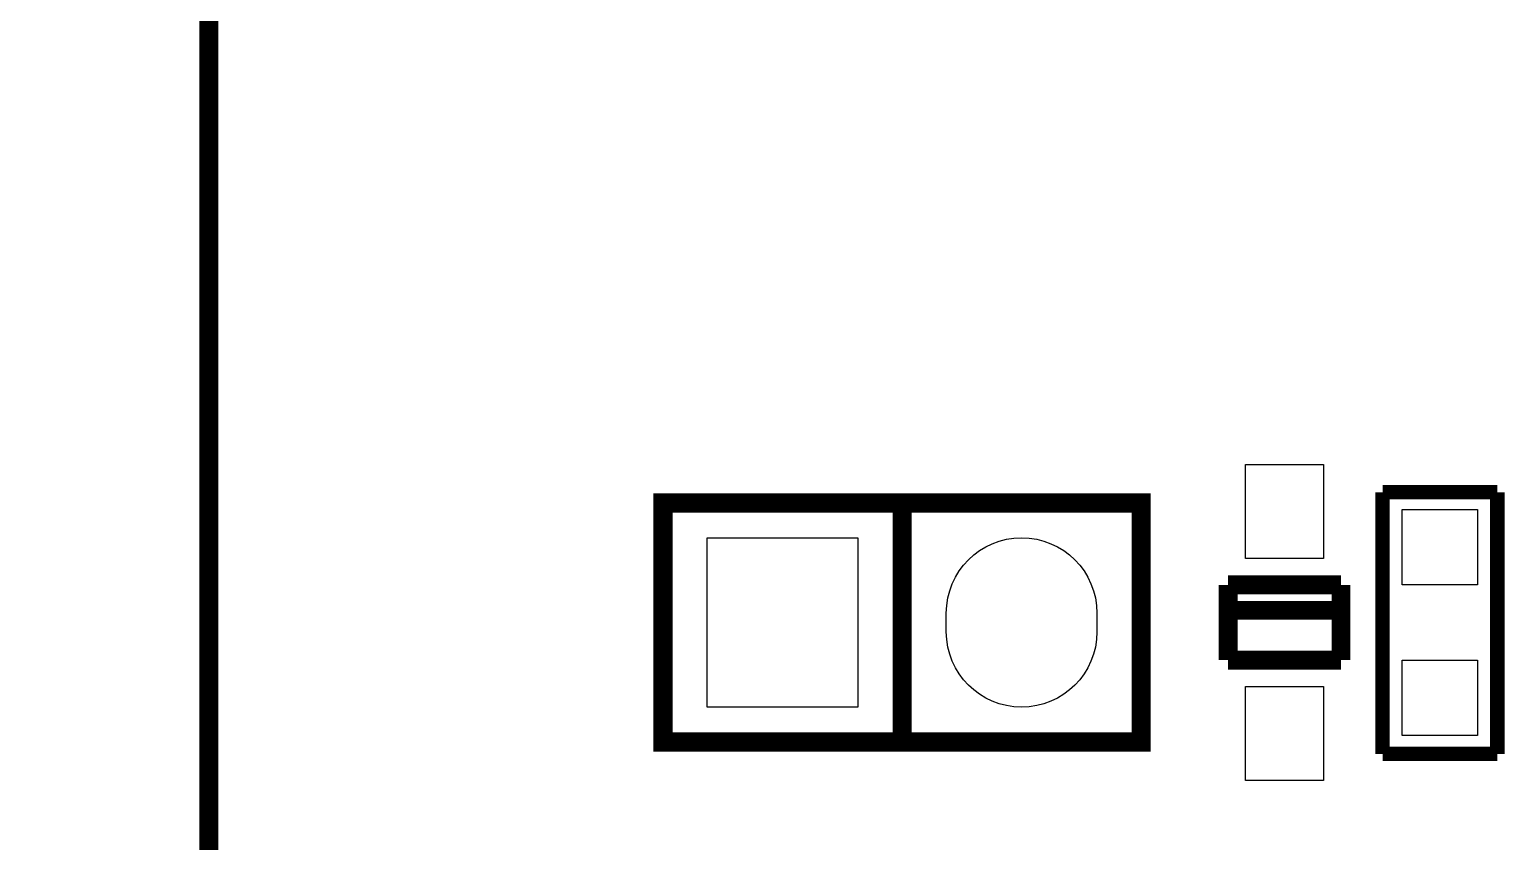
# Model space of a CAD drawing. Extents: x -6 to 176, y 0 to 129.
# Drawn here: x 117.09 to 132.77, y 13.55 to 22.18 of the extents above; entities that cross this region are included whole.
import ezdxf

# ---------------------------------------------------------------- set-up
doc = ezdxf.new("R2010")
doc.units = 0
for name, color, linetype in [('BG_SILKSCREEN_TOP', 85, 'CONTINUOUS'), ('PG_SILKSCREEN_TOP', 85, 'CONTINUOUS'), ('PIN_TOP', 69, 'CONTINUOUS')]:
    doc.layers.add(name, color=color, linetype=linetype)

msp = doc.modelspace()

# ---------------------------------------------------------------- linework, layer by layer
at = {"layer": 'BG_SILKSCREEN_TOP', "const_width": 0.2032}
msp.add_lwpolyline([(113.195862, 0.4064), (117.730016, 0.4064, 0.414214), (119.000016, 1.6764), (119.000016, 111.633)], format="xyb", dxfattribs=at)
at = {"layer": 'PG_SILKSCREEN_TOP'}
for points, const_width in [([(123.825, 14.605), (123.825, 17.145), (128.905, 17.145), (128.905, 14.605), (123.825, 14.605)], 0.2032), ([(126.365, 14.605), (126.365, 17.145)], 0.2032), ([(131.4704, 17.2593), (132.6896, 17.2593)], 0.1524), ([(131.4704, 14.478), (131.4704, 17.2593)], 0.1524), ([(132.6896, 17.2593), (132.6896, 14.478)], 0.1524), ([(129.829052, 16.27505), (131.028948, 16.27505)], 0.199898), ([(129.829052, 15.47495), (129.829052, 16.27505)], 0.199898), ([(131.028948, 16.27505), (131.028948, 15.47495)], 0.199898), ([(129.829052, 16.005048), (131.028948, 16.005048)], 0.199898), ([(131.028948, 15.47495), (129.829052, 15.47495)], 0.199898), ([(132.6896, 14.478), (131.4704, 14.478)], 0.1524)]:
    msp.add_lwpolyline(points, dxfattribs=dict(at, const_width=const_width))
at = {"layer": 'PIN_TOP'}
for points in [[(130.013964, 17.555083), (130.844036, 17.555083), (130.844036, 16.555085), (130.013964, 16.555085)], [(131.67995, 17.07515), (132.48005, 17.07515), (132.48005, 16.27505), (131.67995, 16.27505)], [(124.2949, 14.974824), (124.2949, 16.774922), (125.894846, 16.774922), (125.894846, 14.974824)], [(131.67995, 15.47495), (132.48005, 15.47495), (132.48005, 14.67485), (131.67995, 14.67485)], [(130.013964, 15.194915), (130.844036, 15.194915), (130.844036, 14.194917), (130.013964, 14.194917)]]:
    msp.add_lwpolyline(points, close=True, dxfattribs=at)
msp.add_lwpolyline([(128.434973, 15.975076), (128.434973, 15.774924, -1), (126.835027, 15.774924), (126.835027, 15.975076, -1)], format="xyb", close=True, dxfattribs=at)

doc.saveas('drawing.dxf')
